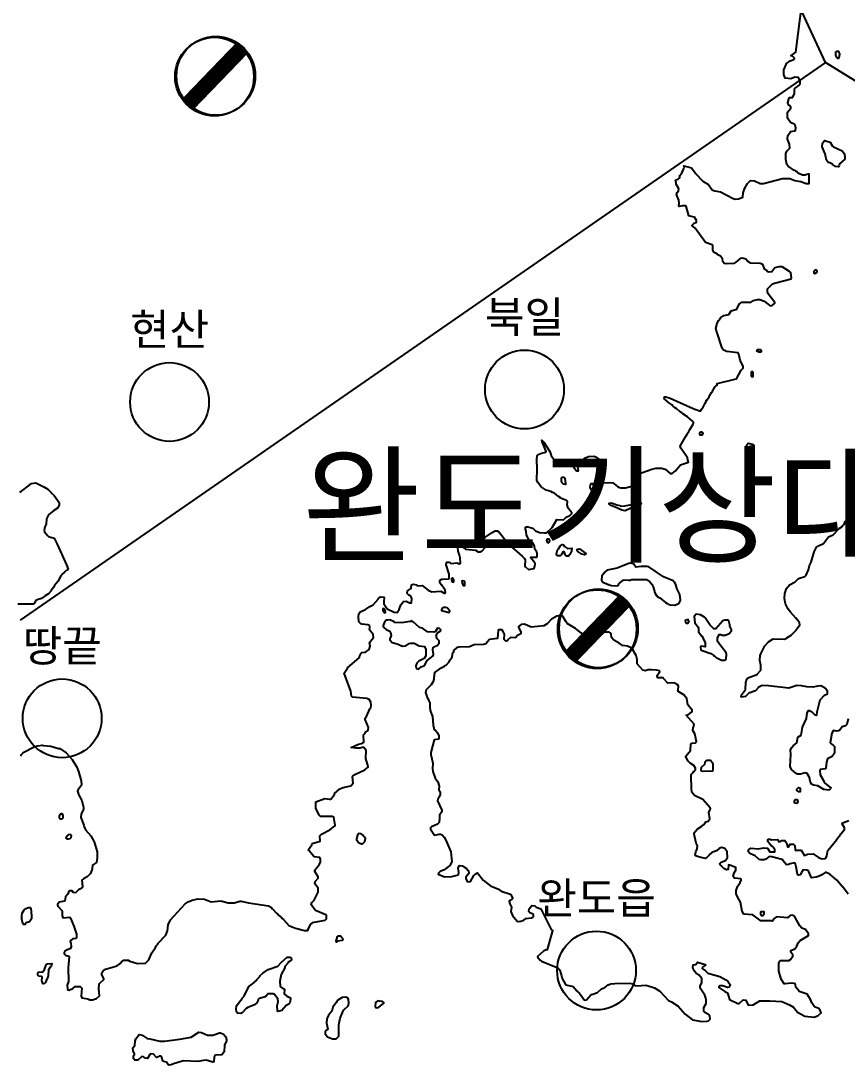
# Model space of a CAD drawing. Header units: millimetres. Extents: x -954552 to 1497340, y -301250 to 736091.
# Drawn here: x 153993 to 180207, y 86296 to 119443 of the extents above; entities that cross this region are included whole.
import ezdxf
from ezdxf.enums import TextEntityAlignment as Align

# ---------------------------------------------------------------- set-up
doc = ezdxf.new("R2010")
doc.units = ezdxf.units.MM
for name, color, linetype in [('2121', 7, 'Continuous'), ('2122', 7, 'Continuous'), ('AWS', 4, 'Continuous'), ('AWS명', 2, 'Continuous'), ('EL', 2, 'Continuous'), ('Point', 1, 'Continuous'), ('관측소명', 3, 'Continuous'), ('기상청', 1, 'Continuous'), ('티센', 6, 'Continuous')]:
    doc.layers.add(name, color=color, linetype=linetype)
doc.styles.get("Standard").update_dxf_attribs({"font": ''})
doc.styles.get('Standard').set_extended_font_data('Gulim')

# ---------------------------------------------------------------- blocks, each defined once
blk = doc.blocks.new('관측소(기상청)')
at = {"layer": '기상청', "const_width": 500}
blk.add_lwpolyline([(821, 874), (-914, -926)], dxfattribs=at)
at = {"layer": '기상청'}
blk.add_circle((-46, -26), 1250, dxfattribs=at)

msp = doc.modelspace()

# ---------------------------------------------------------------- linework, layer by layer
at = {"layer": '2121', "color": 7}
for points in [[(155182, 96348), (155227, 96347), (155425, 96210), (155617, 95995), (155770, 95750), (155825, 95617), (155908, 95322), (155908, 95322), (155912, 95179), (155868, 95105), (155810, 95042), (155791, 94996), (155827, 94861), (155931, 94697), (155978, 94472), (155977, 94410), (155901, 94273), (155893, 94155), (155993, 93915), (155998, 93865), (156038, 93762), (156210, 93569), (156314, 93387), (156409, 93067), (156410, 92881), (156387, 92730), (156267, 92644), (156259, 92525), (156201, 92382), (156100, 92277), (155983, 92210), (155929, 92167), (155946, 91971), (155939, 91933), (155884, 91892), (155819, 91863), (155725, 91770), (155656, 91774), (155619, 91824), (155531, 91829), (155500, 91785), (155500, 91785), (155486, 91723), (155404, 91643), (155390, 91515), (155377, 91503), (155208, 91464), (155157, 91390), (155163, 91343), (155305, 91194), (155303, 91020), (155333, 90969), (155546, 90988), (155564, 90963), (155673, 90704), (155758, 90457), (155756, 90339), (155737, 90320), (155643, 90303), (155568, 90253), (155561, 90216), (155573, 90191), (155590, 90035), (155558, 89988), (155458, 89957), (155389, 89912), (155363, 89875), (155362, 89825), (155405, 89781), (155511, 89751), (155524, 89736), (155488, 89380), (155501, 88955), (155462, 88837), (155473, 88706), (155473, 88706), (155485, 88683), (155510, 88677), (155641, 88728), (155711, 88796), (155874, 88787), (155923, 88743), (155907, 88481), (155926, 88431), (156113, 88397), (156178, 88372), (156261, 88364), (156387, 88409), (156487, 88491), (156466, 88718), (156480, 88873), (156487, 88892), (156620, 89015), (156620, 89046), (156559, 89160), (156560, 89229), (156603, 89289), (156674, 89343), (156975, 89425), (157063, 89460), (157111, 89503), (157131, 89509), (157183, 89555), (157190, 89573), (157259, 89628), (157400, 89624), (157452, 89596), (157689, 89520), (157951, 89529), (157951, 89529), (158053, 89634), (158149, 89864), (158264, 90025), (158287, 90085), (158334, 90130), (158334, 90155), (158587, 90421), (158646, 90557), (158667, 90745), (158737, 90906), (159207, 91413), (159295, 91481), (159432, 91527), (159602, 91570), (159814, 91561), (160025, 91477), (160332, 91510), (160569, 91445), (160762, 91443), (160951, 91502), (160982, 91502), (161219, 91443), (161849, 91351), (161874, 91344), (161942, 91299), (161948, 91274), (161968, 91269), (162112, 91107), (162144, 91085), (162144, 91073), (162163, 91066), (162163, 91053), (162263, 90980), (162263, 90980), (162283, 90950), (162324, 90920), (162490, 90727), (162702, 90643), (162988, 90570), (163082, 90569), (163120, 90619), (163184, 90755), (163242, 90810), (163245, 90823), (163648, 90893), (163693, 90936), (163688, 91030), (163669, 91064), (163340, 91209), (163205, 91380), (163224, 91455), (163300, 91529), (163429, 91783), (163424, 91908), (163320, 92053), (163333, 92128), (163428, 92233), (163429, 92270), (163318, 92446), (163319, 92484), (163463, 92678), (163498, 92744), (163504, 92836), (163474, 92882), (163299, 92903), (163132, 93105), (163117, 93136), (163117, 93136), (163219, 93286), (163230, 93329), (163487, 93407), (163477, 93569), (163527, 93631), (163798, 93765), (163943, 93879), (163963, 93913), (163922, 94163), (163872, 94183), (163497, 94191), (163460, 94232), (163351, 94452), (163354, 94651), (163633, 94760), (163785, 94734), (163823, 94740), (163943, 94888), (163944, 94913), (164114, 95061), (164221, 95112), (164459, 95159), (164530, 95243), (164519, 95446), (164526, 95468), (164589, 95523), (164903, 95666), (165011, 95755), (165011, 95780), (164933, 96025), (164943, 96281), (164875, 96376), (164810, 96374), (164810, 96374), (164759, 96359), (164618, 96355), (164476, 96381), (164707, 96480), (164802, 96510), (164871, 96550), (164867, 96776), (164918, 96838), (164918, 96850), (164992, 96904), (165014, 96936), (165025, 97008), (164918, 97268), (164918, 97306), (164953, 97357), (165066, 97610), (165091, 97647), (165105, 97709), (165100, 97822), (165044, 97898), (164964, 97937), (164515, 97980), (164490, 97992), (164478, 98011), (164465, 98167), (164250, 98737), (164357, 98893), (164358, 98906), (164731, 99233), (164736, 99265), (164789, 99376), (164808, 99394), (164927, 99405), (164927, 99405), (165046, 99488), (165071, 99595), (165056, 99716), (165176, 99870), (165165, 99964), (165054, 100112), (165068, 100203), (165062, 100222), (165032, 100263), (164996, 100276), (164807, 100294), (164782, 100307), (164720, 100364), (164706, 100531), (164711, 100620), (164762, 100682), (164926, 100754), (165069, 100852), (165171, 100905), (165332, 101086), (165339, 101106), (165399, 101161), (165512, 101150), (165523, 101116), (165507, 101037), (165503, 100941), (165613, 100784), (165837, 100671), (165930, 100664), (166000, 100760), (166052, 100909), (166052, 100909), (166135, 101014), (166216, 101019), (166322, 100968), (166390, 100970), (166398, 101111), (166368, 101180), (166305, 101212), (166250, 101263), (166258, 101356), (166358, 101414), (166379, 101442), (166391, 101542), (166442, 101564), (166541, 101541), (166559, 101531), (166566, 101512), (166729, 101525), (166920, 101372), (167032, 101321), (167313, 101343), (167425, 101273), (167456, 101275), (167463, 101297), (167451, 101372), (167341, 101542), (167328, 101546), (167284, 101608), (167280, 101667), (167293, 101693), (167349, 101726), (167556, 101736), (167556, 101736), (167581, 101761), (167577, 101883), (167481, 102178), (167494, 102246), (167507, 102259), (167588, 102258), (167639, 102220), (167838, 102236), (167899, 102210), (167937, 102228), (167929, 102401), (167914, 102479), (167868, 102614), (167854, 102729), (167875, 102789), (167875, 102792), (167971, 102808), (168051, 102719), (168104, 102671), (168417, 102641), (168504, 102589), (168567, 102588), (168623, 102619), (168712, 102712), (168719, 102814), (168702, 102943), (168690, 102956), (168691, 103012), (168711, 103043), (168943, 103208), (169038, 103251), (169038, 103251), (169106, 103253), (169156, 103221), (169156, 103209), (169174, 103206), (169470, 102824), (169482, 102820), (169482, 102808), (169902, 102453), (169969, 102374), (169994, 102327), (169985, 102145), (170004, 102114), (170102, 102028), (170278, 102057), (170305, 102198), (170297, 102245), (170164, 102406), (170177, 102421), (170195, 102424), (170358, 102425), (170371, 102440), (170378, 102540), (170366, 102578), (170298, 102672), (170287, 102779), (170232, 102870), (170219, 102871), (170108, 102981), (170030, 103114), (170021, 103248), (170003, 103304), (170003, 103304), (170007, 103370), (170032, 103385), (170076, 103385), (170232, 103336), (170319, 103257), (170446, 103206), (170605, 103187), (170667, 103192), (170851, 103359), (170998, 103613), (171204, 103604), (171298, 103690), (171412, 103742), (171475, 103807), (171475, 103826), (171358, 103971), (171329, 104077), (171336, 104174), (171305, 104221), (171094, 104305), (171095, 104337), (171051, 104349), (170927, 104452), (170859, 104475), (170807, 104504), (170663, 104551), (170505, 104656), (170395, 104789), (170364, 104865), (170371, 105211), (170363, 105519), (170363, 105519), (170375, 105652), (170406, 105683), (170509, 105720), (170650, 105751), (170663, 105776), (170539, 106056), (170520, 106137), (170588, 106072), (170772, 105774), (170821, 105643), (171033, 105340), (171414, 105339), (171513, 105294), (171624, 105164), (171680, 105163), (171686, 105173), (171664, 105303), (171665, 105441), (171684, 105460), (171843, 105530), (171880, 105564), (172005, 105619), (172180, 105623), (172247, 105593), (172329, 105527), (172444, 105331), (172443, 105250), (172399, 105146), (172346, 104976), (172351, 104840), (172382, 104804), (172382, 104804), (172413, 104792), (172769, 104778), (172818, 104752), (172923, 104667), (172955, 104657), (172955, 104644), (173029, 104618), (173176, 104616), (173405, 104679), (173462, 104737), (173507, 104912), (173533, 104965), (173591, 105024), (173710, 105103), (174011, 105212), (174136, 105247), (174317, 105248), (174430, 105212), (174591, 105079), (174653, 105078), (174767, 105164), (174925, 105349), (175170, 105440), (175151, 105503), (175147, 105571), (175083, 105668), (174930, 105884), (174908, 105940), (175075, 106238), (175094, 106250), (175119, 106300), (175119, 106300), (175120, 106319), (175132, 106318), (175132, 106337), (175185, 106404), (175217, 106475), (175310, 106619), (175336, 106675), (175336, 106700), (175291, 106747), (175141, 106871), (175000, 106965), (174967, 107005), (174911, 107038), (174807, 107126), (174788, 107130), (174783, 107146), (174763, 107152), (174674, 107226), (174669, 107243), (174636, 107257), (174606, 107289), (174508, 107348), (174508, 107361), (174402, 107443), (174409, 107453), (174397, 107478), (174416, 107508), (174453, 107511), (174593, 107467), (175323, 107141), (175522, 107069), (175522, 107069), (175566, 107066), (175584, 107116), (175638, 107183), (175700, 107307), (175713, 107307), (175743, 107402), (175768, 107405), (175776, 107436), (175829, 107505), (175849, 107567), (175900, 107651), (175913, 107655), (175936, 107690), (176016, 107834), (176064, 107884), (176083, 107884), (176089, 107934), (176641, 108070), (176698, 108076), (176845, 108351), (176908, 108417), (176909, 108473), (176812, 108674), (176771, 108868), (176746, 108909), (176384, 108949), (176334, 108968), (176340, 108977), (176285, 108993), (176244, 109055), (176078, 109576), (176078, 109576), (176037, 109678), (176080, 109837), (176122, 109933), (176194, 110006), (176200, 110025), (176259, 110070), (176296, 110091), (176455, 110122), (176525, 110240), (176708, 110294), (176778, 110449), (176872, 110511), (177098, 110514), (177141, 110507), (177236, 110568), (177364, 110594), (177436, 110597), (177573, 110545), (177765, 110399), (177826, 110409), (177909, 110479), (177910, 110509), (177701, 110778), (177677, 110844), (177684, 110937), (177837, 111092), (177905, 111119), (178432, 111259), (178444, 111271), (178423, 111451), (178384, 111493), (178384, 111493), (178143, 111637), (178037, 111639), (177911, 111603), (177816, 111479), (177716, 111468), (177673, 111484), (177660, 111500), (177667, 111509), (177592, 111554), (177532, 111711), (177444, 111746), (177145, 111753), (177095, 111775), (177101, 111782), (177045, 111814), (176990, 111878), (176890, 111916), (176809, 111898), (176675, 111781), (176608, 111739), (176376, 111729), (176306, 111747), (176264, 111805), (176253, 111893), (176185, 111975), (176086, 112030), (176093, 112036), (175993, 112096), (175950, 112165), (175946, 112303), (175921, 112335), (175921, 112335), (175716, 112409), (175385, 112866), (175285, 112943), (175312, 112983), (175355, 113017), (175431, 113054), (175426, 113110), (175370, 113216), (175218, 113239), (175190, 113254), (175100, 113560), (175087, 113576), (174985, 113569), (174881, 113548), (174869, 113560), (174883, 113660), (174871, 113754), (174799, 113930), (174812, 113999), (174862, 114048), (174863, 114110), (174798, 114238), (174784, 114256), (174781, 114317), (174763, 114382), (174857, 114428), (174887, 114454), (174899, 114479), (174894, 114528), (174964, 114609), (175029, 114754), (175029, 114754), (175038, 114796), (175029, 114843), (175193, 114803), (175272, 114774), (175382, 114616), (175395, 114613), (175395, 114600), (175629, 114356), (175796, 114255), (175926, 114084), (175946, 114071), (176012, 114045), (176187, 114012), (176597, 113803), (176652, 113787), (176759, 113792), (176903, 113852), (176911, 113984), (176951, 114115), (177046, 114282), (177147, 114372), (177273, 114367), (177447, 114277), (177558, 114276), (178154, 114437), (178392, 114439), (178547, 114375), (178734, 114348), (178908, 114283), (179002, 114279), (178999, 114573), (178999, 114573), (178968, 114579), (178893, 114558), (178880, 114546), (178793, 114547), (178675, 114598), (178632, 114629), (178629, 114645), (178574, 114671), (178558, 114691), (178514, 114706), (178334, 114831), (178297, 114884), (178262, 115041), (178265, 115247), (178303, 115322), (178392, 115408), (178381, 115533), (178321, 115690), (178328, 115803), (178410, 115920), (178411, 115933), (178542, 115953), (178574, 115968), (178579, 116037), (178564, 116137), (178551, 116153), (178409, 116214), (178316, 116353), (178311, 116403), (178319, 116546), (178420, 116670), (178420, 116670), (178421, 116707), (178378, 116755), (178365, 116755), (178366, 116768), (178347, 116771), (178335, 116786), (178330, 116847), (178368, 116996), (178381, 117008), (178475, 117013), (178488, 117025), (178533, 117143), (178541, 117281), (178556, 117307), (178680, 117388), (178707, 117420), (178718, 117444), (178719, 117534), (178664, 117651), (178545, 117655), (178420, 117607), (178239, 117628), (178201, 117740), (178195, 117847), (178203, 117893), (178276, 118062), (178289, 118087), (178402, 118176), (178521, 118221), (178534, 118237), (178528, 118268), (178528, 118268), (178473, 118322), (178423, 118329), (178581, 118447), (178790, 120124)], [(153958, 104476), (154329, 104759), (154471, 104783), (154717, 104657), (154846, 104578), (154939, 104483), (154958, 104476), (154958, 104463), (155051, 104375), (155203, 104154), (155208, 104067), (155150, 103973), (155036, 103899), (154867, 103765), (154803, 103641), (154795, 103466), (154750, 103386), (154729, 103270), (154746, 103226), (154833, 103103), (154870, 103077), (155051, 103026), (155130, 102858), (155438, 102180), (155489, 102038), (155489, 102038), (155469, 102008), (155431, 101995), (155377, 101948), (155302, 101882), (155302, 101870), (155261, 101829), (155170, 101643), (155063, 101525), (155030, 101453), (154955, 101367), (154949, 101347), (154866, 101257), (154765, 101191), (154644, 101113), (154537, 101081), (154463, 101046), (154415, 100949), (154381, 100931), (154016, 100924), (153893, 100932)], [(153980, 96110), (154004, 96150), (154070, 96208), (154070, 96221), (154410, 96395), (154416, 96413), (154529, 96430), (154667, 96447), (154673, 96457), (154710, 96443), (154941, 96422), (155182, 96348)]]:
    msp.add_lwpolyline(points, dxfattribs=at)
at = {"layer": '2122', "color": 7}
for points in [[(179842, 118357), (179849, 118331), (179903, 118256), (179941, 118259), (179959, 118281), (179973, 118387), (179943, 118468), (179875, 118476), (179843, 118451), (179836, 118407), (179842, 118357), (179842, 118357)], [(179509, 115219), (179417, 115445), (179431, 115557), (179494, 115644), (179669, 115598), (179742, 115471), (179772, 115446), (180053, 115321), (180123, 115224), (180137, 115104), (180130, 115049), (179966, 114907), (179958, 114850), (179939, 114807), (179839, 114823), (179740, 114888), (179741, 114900), (179654, 114942), (179610, 114949), (179549, 115024), (179526, 115175), (179509, 115219), (179509, 115219)], [(179256, 111520), (179227, 111542), (179182, 111520), (179152, 111481), (179147, 111439), (179178, 111410), (179207, 111432), (179255, 111468), (179262, 111505), (179256, 111519), (179256, 111519)], [(177416, 109012), (177454, 109012), (177478, 108984), (177477, 108934), (177465, 108922), (177407, 108929), (177346, 108964), (177353, 108998), (177366, 109010), (177416, 109012), (177416, 109012)], [(177161, 108214), (177161, 108170), (177173, 108151), (177211, 108144), (177224, 108157), (177225, 108275), (177213, 108298), (177175, 108301), (177162, 108289), (177161, 108214), (177161, 108214)], [(175642, 106367), (175609, 106388), (175570, 106391), (175544, 106376), (175519, 106350), (175523, 106316), (175552, 106298), (175604, 106300), (175640, 106356), (175643, 106367), (175643, 106367)], [(177116, 106031), (177196, 106011), (177245, 105970), (177245, 105951), (177116, 105937), (177050, 105879), (177007, 105879), (176998, 105914), (177002, 105954), (177071, 106034), (177116, 106031), (177116, 106031)], [(175582, 105353), (175608, 105420), (175578, 105456), (175542, 105447), (175507, 105390), (175477, 105369), (175477, 105369)], [(175477, 105369), (175456, 105318), (175456, 105299), (175468, 105286), (175537, 105289), (175562, 105304), (175582, 105353), (175582, 105353)], [(171149, 104842), (171146, 104936), (171165, 104955), (171216, 104963), (171246, 104929), (171275, 104747), (171269, 104725), (171206, 104735), (171173, 104765), (171151, 104792), (171149, 104842), (171149, 104842)], [(172049, 104656), (172054, 104606), (172097, 104561), (172122, 104561), (172161, 104635), (172156, 104721), (172137, 104751), (172075, 104749), (172062, 104737), (172049, 104656), (172049, 104656)], [(173159, 104052), (173660, 104144), (173672, 104115), (173634, 104054), (173321, 103968), (173161, 103895), (173063, 103908), (172938, 103964), (172926, 103980), (172716, 104063), (172660, 104107), (172661, 104132), (172735, 104141), (172902, 104079), (173001, 104057), (173014, 104041), (173159, 104052), (173159, 104052)], [(180238, 97283), (180199, 97103), (180161, 97063), (180048, 97036), (179965, 96915), (179884, 96901), (179771, 96915), (179720, 96828), (179672, 96522), (179697, 96490), (179760, 96455), (179802, 96408), (179812, 96196), (179736, 96093), (179585, 96017), (179552, 95911), (179537, 95717), (179524, 95702), (179356, 95683), (179337, 95639), (179347, 95514), (179463, 95331), (179480, 95270), (179497, 95247), (179649, 95129), (179686, 95113), (179685, 95063), (179635, 95029), (179473, 95044), (179280, 95165), (179280, 95165), (179137, 95185), (179075, 95215), (179032, 95312), (179015, 95431), (178936, 95551), (178873, 95577), (178728, 95528), (178629, 95533), (178592, 95549), (178443, 95676), (178401, 95776), (178417, 96157), (178414, 96307), (178452, 96382), (178491, 96432), (178564, 96480), (178610, 96523), (178644, 96704), (178745, 96771), (178791, 97021), (178920, 97295), (178935, 97479), (178986, 97556), (179005, 97552), (179080, 97517), (179178, 97416), (179240, 97402), (179246, 97408), (179260, 97509), (179353, 97888), (179488, 98043), (179580, 98079), (179585, 98167), (179585, 98167), (179538, 98224), (179538, 98236), (179508, 98265), (179378, 98338), (179275, 98330), (179121, 98298), (178933, 98300), (178765, 98340), (178615, 98341), (178358, 98257), (177709, 98340), (177515, 98343), (177390, 98282), (177390, 98270), (177301, 98181), (177093, 98098), (176980, 98000), (176860, 97971), (176849, 97983), (176856, 98046), (176983, 98218), (176992, 98444), (177030, 98550), (177050, 98574), (177113, 98608), (177357, 98692), (177358, 98704), (177466, 98837), (177474, 98993), (177439, 99144), (177446, 99300), (177466, 99356), (177594, 99604), (177594, 99604), (177708, 99728), (177866, 99832), (178210, 99821), (178291, 99848), (178298, 99861), (178436, 99943), (178588, 100098), (178588, 100110), (178620, 100141), (178620, 100154), (178703, 100271), (178697, 100333), (178623, 100436), (178623, 100449), (178605, 100456), (178600, 100474), (178582, 100481), (178408, 100675), (178340, 100769), (178249, 100939), (178219, 101108), (178228, 101270), (178280, 101420), (178382, 101543), (178564, 101635), (178665, 101740), (178867, 101809), (178904, 101849), (178982, 102023), (179014, 102154), (179072, 102259), (179072, 102259), (179163, 102590), (179240, 102732), (179303, 102781), (179460, 102857), (179618, 103063), (179764, 103125), (179954, 103335), (180043, 103378), (180065, 103400), (180065, 103412), (180112, 103458), (180145, 103557), (180252, 103662)], [(170773, 102947), (170751, 102991), (170706, 102994), (170675, 102982), (170669, 102946), (170691, 102898), (170734, 102872), (170760, 102902), (170773, 102933), (170774, 102948), (170774, 102948)], [(171244, 102758), (171336, 102699), (171474, 102701), (171466, 102608), (171415, 102521), (171414, 102502), (171364, 102450), (171314, 102447), (171276, 102485), (171246, 102541), (171235, 102588), (171197, 102592), (171140, 102508), (171090, 102462), (171027, 102457), (170990, 102494), (170984, 102526), (171023, 102651), (171055, 102681), (171108, 102774), (171168, 102818), (171206, 102808), (171244, 102758), (171244, 102758)], [(171793, 102633), (171921, 102533), (171921, 102514), (171880, 102494), (171790, 102516), (171661, 102601), (171635, 102661), (171692, 102688), (171748, 102679), (171754, 102657), (171793, 102633), (171793, 102633)], [(173675, 102124), (173502, 102100), (173436, 102198), (173392, 102220), (173305, 102228), (172909, 102070), (172595, 102005), (172501, 101932), (172493, 101898), (172430, 101826), (172410, 101695), (172459, 101626), (172584, 101577), (172577, 101569), (172658, 101545), (172652, 101537), (172736, 101520), (172933, 101511), (172959, 101532), (172959, 101564), (172990, 101580), (172990, 101593), (173104, 101693), (173135, 101702), (173291, 101691), (173297, 101681), (173374, 101712), (173843, 101711), (173953, 101638), (174016, 101560), (174057, 101474), (174057, 101474), (174104, 101286), (174160, 101207), (174173, 101204), (174185, 101175), (174265, 101134), (174444, 100976), (174494, 100953), (174525, 100925), (174600, 100902), (174737, 100897), (174819, 100924), (174875, 100958), (174920, 101050), (174897, 101233), (174812, 101408), (174763, 101570), (174732, 101631), (174720, 101631), (174684, 101667), (174386, 101795), (173915, 102108), (173859, 102127), (173675, 102124), (173675, 102124)], [(167726, 101691), (167712, 101744), (167689, 101763), (167653, 101742), (167660, 101684), (167682, 101638), (167718, 101630), (167724, 101667), (167726, 101694), (167726, 101694)], [(167989, 101590), (168028, 101524), (168078, 101523), (168079, 101630), (168061, 101658), (168005, 101671), (167986, 101653), (167989, 101590), (167989, 101590)], [(165553, 100719), (165530, 100765), (165508, 100791), (165477, 100783), (165473, 100743), (165484, 100694), (165516, 100659), (165553, 100657), (165563, 100688), (165554, 100718), (165554, 100718)], [(167470, 100819), (167394, 100826), (167356, 100798), (167337, 100752), (167343, 100726), (167586, 100667), (167599, 100707), (167544, 100788), (167513, 100815), (167470, 100819), (167470, 100819)], [(175167, 100323), (175193, 100385), (175168, 100410), (175168, 100436), (175080, 100424), (175068, 100412), (175079, 100349), (175104, 100324), (175167, 100323), (175167, 100323)], [(175614, 99878), (175708, 99704), (175700, 99572), (175576, 99593), (175557, 99562), (175568, 99481), (175612, 99452), (175879, 99367), (175979, 99300), (175979, 99288), (176010, 99278), (176053, 99237), (176221, 99150), (176320, 99149), (176357, 99170), (176372, 99194), (176385, 99326), (176370, 99378), (176090, 99742), (176092, 99849), (176149, 99967), (176202, 99961), (176240, 99945), (176336, 99945), (176463, 100000), (176544, 100080), (176539, 100124), (176484, 100231), (176485, 100275), (176455, 100403), (176430, 100416), (176330, 100420), (176261, 100396), (176261, 100396), (176039, 100149), (175983, 100147), (175847, 100277), (175707, 100494), (175681, 100517), (175551, 100586), (175414, 100607), (175357, 100539), (175380, 100339), (175496, 100187), (175488, 100050), (175594, 99909), (175607, 99909), (175614, 99878), (175614, 99878)], [(166642, 100184), (166439, 100372), (166401, 100395), (166391, 100394), (166390, 100381), (166328, 100380), (166082, 100340), (165851, 100343), (165833, 100352), (165840, 100362), (165702, 100426), (165621, 100424), (165627, 100415), (165583, 100422), (165530, 100357), (165487, 100248), (165487, 100210), (165511, 100185), (165586, 100122), (165697, 100073), (165722, 100038), (165739, 99933), (165694, 99827), (165694, 99801), (165774, 99707), (165936, 99674), (166097, 99596), (166204, 99607), (166317, 99678), (166361, 99693), (166474, 99691), (166629, 99602), (166629, 99602), (166803, 99584), (166840, 99487), (166837, 99293), (166786, 99203), (166622, 99121), (166553, 99053), (166521, 98969), (166532, 98899), (166550, 98872), (166613, 98865), (166689, 98939), (166796, 98978), (166885, 99142), (167075, 99290), (167081, 99340), (167067, 99477), (167072, 99552), (167097, 99577), (167204, 99619), (167261, 99693), (167262, 99762), (167200, 99826), (167200, 99838), (167188, 99838), (167171, 99951), (167215, 100019), (167297, 100074), (167310, 100074), (167316, 100118), (167270, 100159), (167210, 100163), (167147, 100061), (167109, 100039), (167109, 100039), (166890, 100045), (166739, 100162), (166642, 100184), (166642, 100184)], [(175747, 95962), (175691, 95905), (175678, 95836), (175576, 95738), (175563, 95673), (175587, 95637), (175616, 95628), (175919, 95633), (175950, 95642), (175957, 95667), (175953, 95851), (175885, 95952), (175861, 95965), (175747, 95962), (175747, 95962)], [(178616, 95037), (178616, 95055), (178661, 95111), (178705, 95101), (178717, 95085), (178716, 94972), (178672, 94973), (178616, 95017), (178616, 95037), (178616, 95037)], [(178543, 94668), (178550, 94712), (178562, 94724), (178613, 94730), (178637, 94714), (178643, 94655), (178611, 94605), (178548, 94606), (178536, 94624), (178543, 94668), (178543, 94668)], [(155304, 94118), (155330, 94143), (155331, 94218), (155306, 94269), (155257, 94269), (155206, 94195), (155206, 94157), (155242, 94119), (155304, 94118), (155304, 94118)], [(180238, 91720), (180059, 91966), (180047, 91970), (179878, 92165), (179656, 92361), (179545, 92409), (179507, 92413), (179400, 92333), (179318, 92297), (179228, 92267), (179080, 92243), (178983, 92463), (178983, 92463), (178927, 92489), (178809, 92497), (178764, 92410), (178713, 92339), (178663, 92327), (178638, 92352), (178596, 92585), (178569, 92672), (178536, 92719), (178399, 92688), (178349, 92663), (178286, 92653), (178169, 92787), (178163, 92807), (178137, 92824), (177814, 92911), (177739, 92923), (177632, 92837), (177575, 92813), (177468, 92814), (177413, 92827), (177290, 92941), (177122, 93012), (177066, 93072), (177086, 93137), (177149, 93181), (177399, 93159), (177562, 93194), (177686, 93187), (177753, 93066), (177909, 93064), (177911, 93139), (177849, 93228), (177849, 93228), (177812, 93250), (177720, 93348), (177695, 93392), (177696, 93461), (177709, 93473), (177771, 93472), (177809, 93447), (178002, 93460), (178046, 93381), (178093, 93399), (178139, 93430), (178233, 93423), (178282, 93353), (178311, 93228), (178350, 93228), (178399, 93306), (178507, 93307), (178549, 93263), (178554, 93131), (178566, 93112), (178623, 93121), (178754, 93116), (178858, 92949), (178946, 92995), (179127, 92999), (179301, 92884), (179407, 92839), (179526, 92853), (179564, 92930), (179582, 93071), (179597, 93111), (179882, 93454), (179883, 93467), (179883, 93467), (180002, 93612), (180008, 93633), (180125, 93774), (180125, 93823), (180052, 93959), (180052, 93977), (180065, 93990), (180128, 94005), (180260, 94059)], [(155479, 93587), (155422, 93511), (155452, 93482), (155504, 93475), (155553, 93487), (155591, 93524), (155598, 93583), (155567, 93612), (155492, 93609), (155479, 93587), (155479, 93587)], [(164643, 93484), (164637, 93460), (164705, 93360), (164798, 93315), (164829, 93318), (164906, 93395), (164925, 93488), (164832, 93611), (164789, 93640), (164715, 93653), (164671, 93598), (164643, 93484), (164643, 93484)], [(154020, 91035), (154029, 91117), (154100, 91228), (154131, 91259), (154228, 91299), (154282, 91298), (154306, 91276), (154332, 91031), (154327, 90944), (154263, 90839), (154162, 90816), (154125, 90775), (154125, 90763), (154074, 90763), (154050, 90795), (154022, 90933), (154020, 91035), (154020, 91035)], [(177470, 91102), (177467, 91164), (177479, 91177), (177567, 91176), (177566, 91082), (177528, 91030), (177496, 91033), (177473, 91069), (177470, 91102), (177470, 91102)], [(164096, 90401), (164130, 90399), (164197, 90330), (164203, 90280), (164196, 90261), (164184, 90249), (164046, 90228), (164027, 90207), (164008, 90204), (163996, 90226), (164035, 90375), (164060, 90400), (164096, 90401), (164096, 90401)], [(154535, 89205), (154548, 89248), (154692, 89262), (154743, 89327), (154795, 89476), (154833, 89507), (154970, 89524), (154951, 89425), (154919, 89400), (154864, 89322), (154859, 89144), (154834, 89050), (154821, 89038), (154775, 88920), (154744, 88883), (154700, 88877), (154663, 88928), (154657, 88972), (154671, 89078), (154647, 89104), (154559, 89120), (154534, 89148), (154535, 89205), (154535, 89205)], [(161302, 88849), (161332, 88874), (161345, 88874), (161474, 88990), (161474, 89016), (161570, 89108), (161570, 89132), (161665, 89219), (161835, 89336), (162149, 89440), (162263, 89564), (162444, 89720), (162528, 89726), (162572, 89703), (162576, 89639), (162519, 89583), (162475, 89562), (162468, 89542), (162367, 89422), (162367, 89385), (162252, 89168), (162205, 88962), (162216, 88805), (162234, 88780), (162340, 88704), (162352, 88704), (162344, 88554), (162431, 88485), (162509, 88454), (162542, 88427), (162540, 88314), (162521, 88271), (162496, 88246), (162496, 88246), (162496, 88234), (162414, 88191), (162275, 88027), (162143, 88001), (162131, 88019), (162126, 88182), (162159, 88301), (162148, 88400), (162070, 88500), (162062, 88524), (162000, 88559), (161831, 88554), (161793, 88530), (161793, 88517), (161755, 88487), (161749, 88468), (161555, 88415), (161523, 88384), (161517, 88353), (161478, 88278), (161408, 88207), (161195, 88125), (161144, 88094), (161017, 87952), (160967, 87935), (160861, 87942), (160830, 87987), (160825, 88098), (160832, 88155), (160858, 88205), (161013, 88410), (161014, 88422), (161074, 88489), (161074, 88489), (161228, 88788), (161302, 88849), (161302, 88849)], [(163716, 87808), (163702, 87768), (163687, 87625), (163735, 87442), (163653, 87388), (163646, 87344), (163652, 87294), (163719, 87199), (163881, 87135), (164000, 87133), (164082, 87213), (164081, 87576), (164121, 87791), (164224, 88036), (164376, 88178), (164382, 88197), (164396, 88272), (164385, 88384), (164354, 88429), (164304, 88448), (164185, 88443), (164053, 88357), (164015, 88320), (164015, 88295), (164002, 88295), (163888, 88134), (163855, 88005), (163753, 87886), (163716, 87808), (163716, 87808)], [(165372, 88328), (165315, 88332), (165245, 88279), (165237, 88154), (165269, 88117), (165337, 88128), (165508, 88263), (165508, 88282), (165471, 88320), (165372, 88328), (165372, 88328)], [(159031, 87124), (159395, 87180), (159635, 87343), (159722, 87332), (159915, 87249), (160084, 87246), (160297, 87319), (160331, 87318), (160422, 87279), (160483, 87204), (160496, 87204), (160519, 87097), (160519, 87065), (160455, 86929), (160439, 86717), (160369, 86624), (160182, 86617), (160144, 86596), (160129, 86556), (160117, 86399), (160079, 86393), (159873, 86449), (159791, 86445), (159604, 86409), (159149, 86434), (158840, 86339), (158759, 86303), (158679, 86296), (158611, 86391), (158524, 86413), (158492, 86436), (158463, 86539), (158432, 86580), (158432, 86580), (158375, 86581), (158350, 86559), (158293, 86538), (158202, 86639), (158108, 86659), (158082, 86635), (158006, 86511), (157950, 86512), (157888, 86562), (157831, 86566), (157706, 86452), (157612, 86454), (157569, 86510), (157563, 86566), (157579, 86606), (157598, 86625), (157601, 86653), (157553, 86748), (157542, 86842), (157607, 86916), (157619, 87059), (157639, 87134), (157741, 87270), (157840, 87250), (157994, 87138), (158089, 87128), (158400, 87055), (158544, 87054), (159031, 87124), (159031, 87124)]]:
    msp.add_lwpolyline(points, dxfattribs=at)
msp.add_lwpolyline([(167872, 92338), (167872, 92338), (167886, 92413), (167863, 92563), (167913, 92637), (168007, 92627), (168075, 92582), (168075, 92570), (168130, 92541), (168187, 92472), (168199, 92472), (168210, 92377), (168115, 92260), (168114, 92210), (168163, 92119), (168257, 92121), (168359, 92319), (168404, 92362), (168442, 92371), (168480, 92402), (168658, 92169), (168805, 92048), (168896, 91990), (169147, 91878), (169234, 91814), (169527, 91723), (169594, 91610), (169593, 91578), (169580, 91578), (169518, 91523), (169518, 91523), (169505, 91524), (169485, 91492), (169507, 91419), (169558, 91311), (169538, 91167), (169593, 91050), (169740, 90864), (169769, 90856), (169859, 90863), (169946, 90900), (170010, 90955), (170197, 90967), (170241, 90995), (170254, 91014), (170255, 91070), (170243, 91086), (170137, 91135), (170112, 91172), (170120, 91259), (170202, 91365), (170296, 91351), (170344, 91305), (170489, 91261), (170818, 90602), (170873, 90558), (170847, 90525), (170691, 89971), (170703, 89955), (170661, 89951), (170577, 89916), (170388, 89740), (170394, 89710), (170468, 89630), (170468, 89630), (170511, 89598), (171033, 89379), (171088, 89310), (171148, 89133), (171167, 89047), (171270, 88857), (171288, 88845), (171512, 88789), (171632, 88652), (171646, 88649), (171646, 88637), (171702, 88588), (171870, 88360), (171939, 88368), (172084, 88541), (172140, 88550), (172285, 88601), (172412, 88718), (172518, 88761), (172625, 88846), (172707, 88877), (172834, 88890), (173295, 88900), (173407, 88880), (173474, 88828), (173550, 88810), (173819, 88831), (173898, 88814), (174093, 88747), (174260, 88644), (174537, 88347), (174631, 88305), (174848, 88163), (175068, 87915), (175302, 87731), (175599, 87681), (175766, 87687), (175766, 87687), (175810, 87699), (175860, 87755), (175861, 87767), (175850, 87849), (175813, 87902), (175689, 87969), (175664, 87995), (175666, 88127), (175730, 88250), (175737, 88369), (175728, 88425), (175689, 88516), (175549, 88740), (175550, 88809), (175600, 88908), (175596, 89045), (175510, 89147), (175403, 89228), (175366, 89277), (175313, 89380), (175327, 89481), (175408, 89495), (175408, 89495), (175460, 89559), (175708, 89491), (175714, 89469), (175619, 89402), (175613, 89364), (175719, 89284), (175792, 89212), (176169, 89113), (176364, 89001), (176419, 88957), (176419, 88945), (176493, 88859), (176485, 88805), (176461, 88771), (176417, 88757), (176261, 88812), (176182, 88816), (176156, 88813), (176137, 88795), (176136, 88758), (176328, 88631), (176409, 88589), (176427, 88560), (176475, 88384), (176493, 88365), (176735, 88250), (176780, 88249), (176904, 88365), (176987, 88362), (176999, 88356), (177072, 88202), (177222, 88206), (177434, 88333), (177760, 88333), (178136, 88319), (178384, 88213), (178511, 88135), (178632, 87979), (178865, 87851), (179163, 87823), (179284, 87866), (179383, 87958), (179333, 88085), (179177, 88149), (179085, 88269), (179049, 88379), (178939, 88547), (178715, 88618), (178690, 88637), (178690, 88649), (178678, 88653), (178585, 88769), (178574, 88851), (178555, 88873), (178530, 88886), (178431, 88896), (178239, 88872), (178212, 88881), (178114, 89026), (178042, 89277), (178045, 89527), (178077, 89595), (178109, 89616), (178355, 89622), (178409, 89650), (178486, 89752), (178486, 89795), (178425, 89884), (178426, 89934), (178545, 89988), (178615, 90075), (178654, 90180), (178717, 90249), (178982, 90414), (178982, 90464), (178885, 90603), (178766, 90642), (178704, 90712), (178704, 90712), (178564, 90985), (178521, 91033), (178484, 91052), (178403, 91040), (178314, 90973), (177964, 91008), (177898, 90950), (177898, 90937), (177850, 90891), (177850, 90879), (177832, 90870), (177794, 90879), (177475, 90880), (177216, 91062), (176929, 91090), (176879, 91172), (176827, 91473), (176744, 91613), (176687, 91737), (176688, 91837), (176727, 91961), (176813, 92095), (176842, 92166), (176842, 92191), (176831, 92207), (176637, 92231), (176594, 92278), (176624, 92398), (176672, 92481), (176673, 92574), (176486, 92647), (176448, 92652), (176428, 92502), (176428, 92502), (176384, 92500), (176292, 92542), (176218, 92611), (176218, 92624), (176189, 92644), (176168, 92674), (176168, 92693), (176206, 92742), (176351, 92794), (176414, 92884), (176398, 93066), (176324, 93173), (176269, 93194), (176219, 93199), (176143, 93168), (176067, 93101), (175910, 93047), (175829, 92976), (175827, 92963), (175765, 92902), (175748, 92873), (175720, 92858), (175565, 92883), (175429, 92933), (175384, 92960), (175404, 93066), (175455, 93165), (175456, 93252), (175414, 93340), (175353, 93626), (175357, 93665), (175445, 93789), (175598, 93879), (175598, 93879), (175656, 93935), (175669, 93934), (175669, 93947), (175697, 93962), (175729, 94018), (175794, 94043), (175855, 94109), (175824, 94321), (175867, 94397), (175878, 94447), (175863, 94465), (175632, 94725), (175362, 94858), (175308, 94915), (175285, 94960), (175268, 95066), (175255, 95487), (175261, 95523), (175321, 95586), (175327, 95605), (175344, 95611), (175395, 95684), (175401, 95727), (175340, 95810), (175228, 95880), (175167, 95949), (175094, 96081), (175094, 96100), (175240, 96279), (175254, 96479), (175293, 96516), (175393, 96524), (175418, 96546), (175418, 96546), (175424, 96571), (175378, 96808), (175316, 96916), (175318, 97010), (175330, 97022), (175356, 97121), (175099, 97402), (175171, 97430), (175268, 97500), (175287, 97536), (175287, 97560), (175158, 97736), (175117, 97930), (175074, 97994), (175031, 98051), (174864, 98140), (174841, 98171), (174852, 98202), (174860, 98321), (174829, 98374), (174817, 98375), (174742, 98429), (174517, 98419), (174382, 98573), (174376, 98593), (174326, 98600), (174320, 98590), (174207, 98586), (174176, 98636), (174176, 98661), (174248, 98763), (174260, 98791), (174254, 98810), (174254, 98810), (174160, 98836), (173999, 98845), (173892, 98846), (173798, 98813), (173723, 98829), (173544, 99029), (173546, 99169), (173517, 99300), (173382, 99530), (173239, 99598), (173083, 99619), (172978, 99692), (172806, 99790), (172730, 99873), (172719, 99973), (172688, 100023), (172657, 100036), (172576, 100043), (172401, 100028), (172227, 100073), (172163, 100083), (172064, 100082), (171870, 99991), (171788, 99992), (171674, 100097), (171592, 100157), (171330, 100316), (171280, 100382), (171214, 100508), (171165, 100558), (171107, 100573), (171002, 100552), (171002, 100552), (170826, 100448), (170693, 100302), (170580, 100238), (170179, 100203), (169974, 100296), (169862, 100285), (169785, 100217), (169791, 100161), (169852, 100054), (169852, 99991), (169750, 99937), (169687, 99860), (169525, 99865), (169436, 99790), (169430, 99759), (169374, 99754), (169330, 99807), (169333, 99973), (169309, 100039), (169260, 100112), (169160, 100116), (169134, 100101), (169113, 99838), (168856, 99804), (168748, 99668), (168685, 99645), (168379, 99636), (168222, 99575), (167890, 99567), (167815, 99543), (167733, 99469), (167713, 99394), (167713, 99394), (167688, 99369), (167654, 99207), (167586, 99121), (167565, 99071), (167474, 98985), (167420, 98957), (167414, 98939), (167262, 98869), (167112, 98758), (167117, 98714), (167105, 98702), (167092, 98543), (167076, 98478), (167013, 98370), (166848, 98206), (166828, 98125), (166874, 97996), (166941, 97862), (166968, 97816), (166970, 97666), (166983, 97554), (167050, 97359), (167070, 97089), (167097, 96994), (167107, 96953), (167144, 96928), (167207, 96846), (167248, 96745), (167253, 96664), (167247, 96639), (167109, 96622), (166998, 96217), (166997, 96160), (166997, 96160), (167068, 95882), (167053, 95704), (167065, 95611), (167140, 95406), (167223, 95283), (167259, 95151), (167257, 95033), (167294, 94970), (167293, 94882), (167248, 94789), (167228, 94770), (167215, 94683), (167349, 94394), (167348, 94332), (167272, 94233), (167275, 94135), (167269, 93995), (167211, 93943), (167017, 93855), (166985, 93824), (166985, 93787), (167114, 93597), (167264, 93627), (167308, 93626), (167358, 93607), (167419, 93531), (167474, 93433), (167632, 93066), (167665, 92747), (167607, 92635), (167424, 92494), (167299, 92445), (167242, 92389), (167242, 92389), (167235, 92356), (167235, 92356), (167430, 92272), (167671, 92287)], close=True, dxfattribs=at)
at = {"layer": 'AWS'}
for centre in [(169972, 107742), (158709, 107345), (155303, 97305), (172257, 89298)]:
    msp.add_circle(centre, 1250, dxfattribs=at)
at = {"layer": '기상청'}
for centre in [(160179, 117699), (172322, 100160)]:
    msp.add_circle(centre, 1250, dxfattribs=at)
at = {"layer": '티센'}
for points in [[(179526, 118121), (168419, 142104)], [(179526, 118121), (153966, 100424)], [(202745, 103779), (179526, 118121)]]:
    msp.add_lwpolyline(points, dxfattribs=at)

# ---------------------------------------------------------------- block references
at = {"layer": 'Point'}
for p in [(160179, 117699), (172322, 100160)]:
    msp.add_blockref('관측소(기상청)', p, dxfattribs=at)

# ---------------------------------------------------------------- texts
at = {"layer": 'AWS명'}
for s, p in [('북일', (169972, 109242)), ('현산', (158709, 108845)), ('땅끝', (155303, 98805)), ('완도읍', (172257, 90798))]:
    msp.add_text(s, height=1000, dxfattribs=at).set_placement(p, align=Align.BOTTOM_CENTER)
at = {"layer": 'EL'}
for p in [(160179, 117698), (172322, 100159)]:
    msp.add_text('0.000', height=2.5, dxfattribs=at).set_placement(p, align=Align.TOP_CENTER)
at = {"layer": '관측소명'}
msp.add_text('완도기상대', height=3000, dxfattribs=at).set_placement((172322, 101660), align=Align.BOTTOM_CENTER)

doc.saveas('drawing.dxf')
